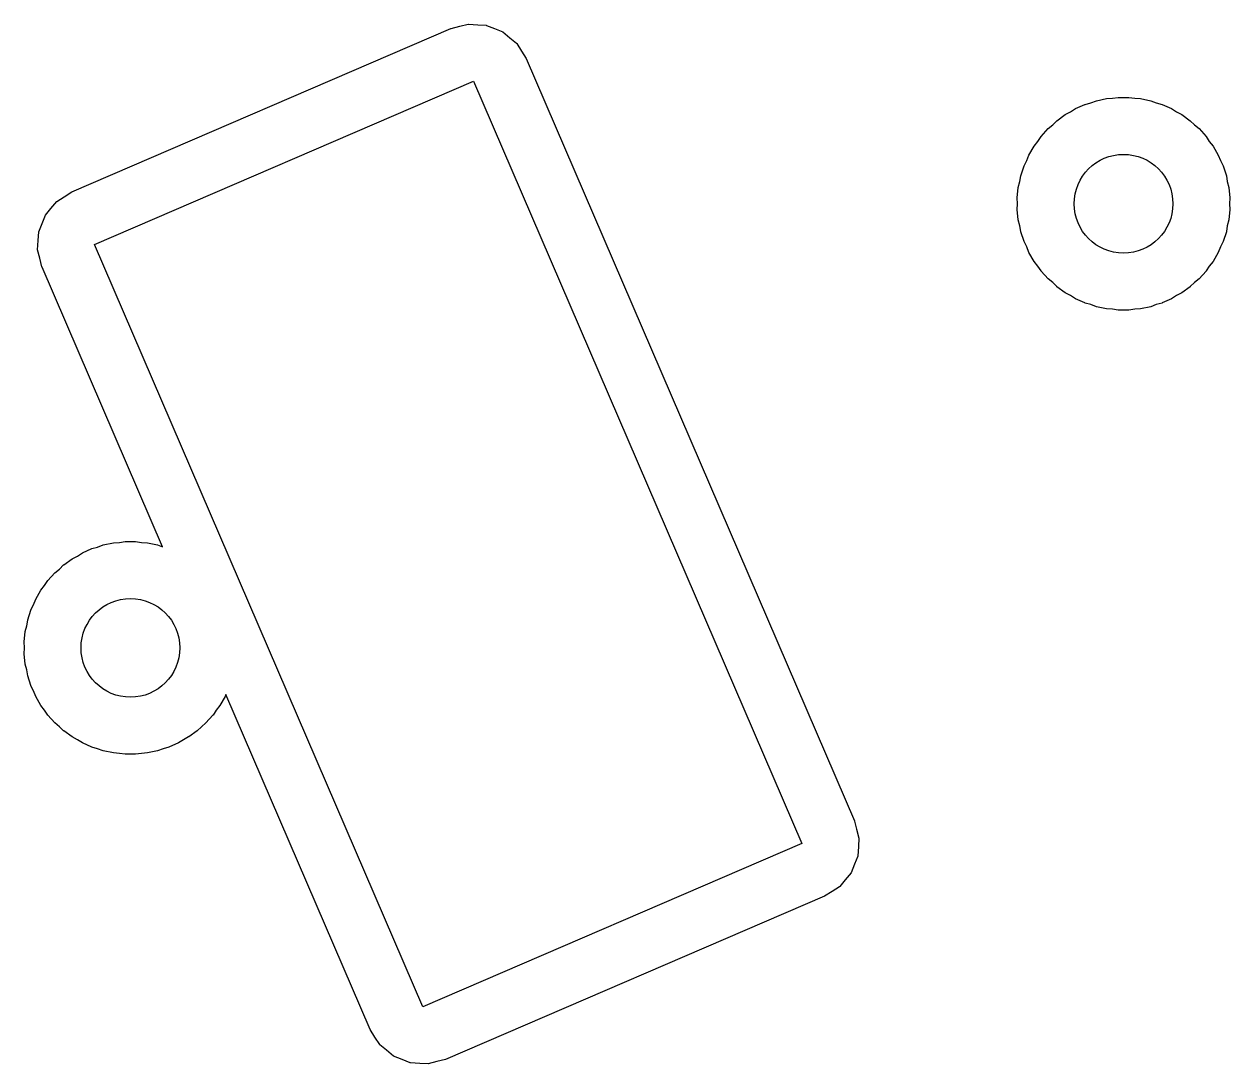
# Model space of a CAD drawing. Header units: feet. Extents: x -179 to 28, y -21 to 191.
# Drawn here: x -34.93 to -24.33, y 81.85 to 90.98 of the extents above; entities that cross this region are included whole.
import ezdxf

# ---------------------------------------------------------------- set-up
doc = ezdxf.new("R2010")
doc.units = ezdxf.units.FT
doc.layers.add('Obstructions', color=7, linetype='CONTINUOUS')
doc.layers.add('Setbacks', color=7, linetype='CONTINUOUS')

msp = doc.modelspace()

# ---------------------------------------------------------------- linework, layer by layer
at = {"layer": 'Obstructions', "color": 252}
for p, q in [((-34.315, 89.048), (-30.983, 90.484)), ((-30.983, 90.484), (-28.096, 83.782)), ((-31.429, 82.346), (-34.315, 89.048)), ((-28.096, 83.782), (-31.429, 82.346))]:
    msp.add_line(p, q, dxfattribs=at)
for centre in [(-25.269, 89.406), (-34, 85.502)]:
    msp.add_circle(centre, 0.434, dxfattribs=at)
at = {"layer": 'Setbacks', "color": 2}
for p, q in [((-31.181, 90.946), (-31.105, 90.966)), ((-31.105, 90.966), (-31.03, 90.985)), ((-31.03, 90.985), (-31.029, 90.985)), ((-31.029, 90.985), (-31.029, 90.985)), ((-31.029, 90.985), (-31.029, 90.985)), ((-31.029, 90.985), (-30.947, 90.979)), ((-30.947, 90.979), (-30.872, 90.975)), ((-30.872, 90.975), (-30.872, 90.975)), ((-30.872, 90.975), (-30.872, 90.975)), ((-30.872, 90.975), (-30.871, 90.974)), ((-30.871, 90.974), (-30.798, 90.945)), ((-34.514, 89.511), (-31.182, 90.946)), ((-31.182, 90.946), (-31.182, 90.946)), ((-31.182, 90.946), (-31.182, 90.946)), ((-31.182, 90.946), (-31.181, 90.946)), ((-30.798, 90.945), (-30.726, 90.917)), ((-30.726, 90.917), (-30.726, 90.916)), ((-30.726, 90.916), (-30.726, 90.916)), ((-30.726, 90.916), (-30.725, 90.916)), ((-30.725, 90.916), (-30.664, 90.865)), ((-30.664, 90.865), (-30.605, 90.816)), ((-30.605, 90.816), (-30.604, 90.816)), ((-30.604, 90.816), (-30.604, 90.816)), ((-30.604, 90.816), (-30.604, 90.815)), ((-30.604, 90.815), (-30.561, 90.747)), ((-30.561, 90.747), (-30.521, 90.683)), ((-30.521, 90.683), (-30.52, 90.683)), ((-30.52, 90.683), (-30.52, 90.683)), ((-30.52, 90.683), (-30.52, 90.683)), ((-30.52, 90.683), (-27.634, 83.981)), ((-25.507, 90.311), (-25.419, 90.33)), ((-25.419, 90.33), (-25.418, 90.33)), ((-25.418, 90.33), (-25.366, 90.333)), ((-25.366, 90.333), (-25.315, 90.341)), ((-25.315, 90.341), (-25.314, 90.341)), ((-25.314, 90.341), (-25.223, 90.341)), ((-25.223, 90.341), (-25.223, 90.341)), ((-25.223, 90.341), (-25.171, 90.333)), ((-25.171, 90.333), (-25.119, 90.33)), ((-25.119, 90.33), (-25.119, 90.33)), ((-25.119, 90.33), (-25.03, 90.311)), ((-25.781, 90.19), (-25.735, 90.213)), ((-25.735, 90.213), (-25.691, 90.242)), ((-25.691, 90.242), (-25.69, 90.242)), ((-25.69, 90.242), (-25.608, 90.279)), ((-25.608, 90.279), (-25.607, 90.279)), ((-25.607, 90.279), (-25.557, 90.292)), ((-25.557, 90.292), (-25.508, 90.311)), ((-25.508, 90.311), (-25.507, 90.311)), ((-25.03, 90.311), (-25.029, 90.311)), ((-25.029, 90.311), (-24.981, 90.292)), ((-24.981, 90.292), (-24.93, 90.279)), ((-24.93, 90.279), (-24.93, 90.279)), ((-24.93, 90.279), (-24.847, 90.242)), ((-24.847, 90.242), (-24.847, 90.242)), ((-24.847, 90.242), (-24.803, 90.213)), ((-24.803, 90.213), (-24.756, 90.19)), ((-25.892, 90.099), (-25.855, 90.136)), ((-25.855, 90.136), (-25.782, 90.189)), ((-25.855, 90.136), (-25.855, 90.136)), ((-25.782, 90.189), (-25.781, 90.19)), ((-24.756, 90.19), (-24.756, 90.189)), ((-24.756, 90.189), (-24.682, 90.136)), ((-24.682, 90.136), (-24.682, 90.136)), ((-24.682, 90.136), (-24.645, 90.099)), ((-25.994, 89.998), (-25.933, 90.066)), ((-25.933, 90.066), (-25.892, 90.099)), ((-25.933, 90.066), (-25.933, 90.066)), ((-24.645, 90.099), (-24.605, 90.066)), ((-24.605, 90.066), (-24.604, 90.066)), ((-24.604, 90.066), (-24.544, 89.998)), ((-26.101, 89.834), (-26.056, 89.913)), ((-26.056, 89.913), (-26.055, 89.913)), ((-26.055, 89.913), (-26.023, 89.954)), ((-26.023, 89.954), (-25.994, 89.998)), ((-25.994, 89.998), (-25.994, 89.998)), ((-24.544, 89.998), (-24.543, 89.998)), ((-24.543, 89.998), (-24.515, 89.954)), ((-24.515, 89.954), (-24.482, 89.913)), ((-24.482, 89.913), (-24.482, 89.913)), ((-24.482, 89.913), (-24.436, 89.834)), ((-26.12, 89.785), (-26.101, 89.834)), ((-26.101, 89.834), (-26.101, 89.834)), ((-24.436, 89.834), (-24.436, 89.834)), ((-24.436, 89.834), (-24.417, 89.785)), ((-26.172, 89.652), (-26.144, 89.738)), ((-26.144, 89.739), (-26.12, 89.785)), ((-26.144, 89.738), (-26.144, 89.739)), ((-24.417, 89.785), (-24.394, 89.739)), ((-24.394, 89.739), (-24.394, 89.738)), ((-24.394, 89.738), (-24.365, 89.652)), ((-26.194, 89.55), (-26.18, 89.6)), ((-26.18, 89.6), (-26.172, 89.651)), ((-26.172, 89.651), (-26.172, 89.652)), ((-24.365, 89.652), (-24.365, 89.651)), ((-24.365, 89.651), (-24.357, 89.6)), ((-24.357, 89.6), (-24.344, 89.55)), ((-34.582, 89.468), (-34.515, 89.51)), ((-34.515, 89.51), (-34.514, 89.511)), ((-26.203, 89.459), (-26.194, 89.549)), ((-26.194, 89.549), (-26.194, 89.55)), ((-24.344, 89.55), (-24.344, 89.549)), ((-24.344, 89.549), (-24.334, 89.459)), ((-34.748, 89.306), (-34.699, 89.364)), ((-34.699, 89.364), (-34.648, 89.426)), ((-34.648, 89.426), (-34.647, 89.426)), ((-34.647, 89.427), (-34.582, 89.468)), ((-34.647, 89.426), (-34.647, 89.427)), ((-34.647, 89.426), (-34.647, 89.426)), ((-26.203, 89.458), (-26.203, 89.459)), ((-26.201, 89.406), (-26.203, 89.458)), ((-26.203, 89.354), (-26.201, 89.406)), ((-24.334, 89.458), (-24.337, 89.406)), ((-24.337, 89.406), (-24.334, 89.354)), ((-24.334, 89.459), (-24.334, 89.458)), ((-34.777, 89.233), (-34.748, 89.305)), ((-34.748, 89.305), (-34.748, 89.306)), ((-34.748, 89.305), (-34.748, 89.305)), ((-34.748, 89.305), (-34.748, 89.305)), ((-26.194, 89.263), (-26.203, 89.354)), ((-26.203, 89.354), (-26.203, 89.354)), ((-26.18, 89.212), (-26.194, 89.263)), ((-26.194, 89.263), (-26.194, 89.263)), ((-24.344, 89.263), (-24.357, 89.212)), ((-24.334, 89.354), (-24.344, 89.263)), ((-24.344, 89.263), (-24.344, 89.263)), ((-24.334, 89.354), (-24.334, 89.354)), ((-34.811, 89.083), (-34.806, 89.158)), ((-34.806, 89.159), (-34.777, 89.233)), ((-34.806, 89.158), (-34.806, 89.159)), ((-34.806, 89.159), (-34.806, 89.159)), ((-34.806, 89.159), (-34.806, 89.159)), ((-26.172, 89.161), (-26.18, 89.212)), ((-26.172, 89.16), (-26.172, 89.161)), ((-26.144, 89.074), (-26.172, 89.16)), ((-24.365, 89.16), (-24.394, 89.074)), ((-24.357, 89.212), (-24.365, 89.161)), ((-24.365, 89.161), (-24.365, 89.16)), ((-34.816, 89.002), (-34.811, 89.083)), ((-26.12, 89.027), (-26.144, 89.074)), ((-26.144, 89.074), (-26.144, 89.074)), ((-24.394, 89.074), (-24.417, 89.027)), ((-24.394, 89.074), (-24.394, 89.074)), ((-34.816, 89.001), (-34.816, 89.002)), ((-34.816, 89.002), (-34.816, 89.002)), ((-34.816, 89.002), (-34.816, 89.002)), ((-34.797, 88.927), (-34.816, 89.001)), ((-26.101, 88.978), (-26.12, 89.027)), ((-26.056, 88.899), (-26.101, 88.978)), ((-26.101, 88.978), (-26.101, 88.978)), ((-24.436, 88.978), (-24.482, 88.899)), ((-24.417, 89.027), (-24.436, 88.978)), ((-24.436, 88.978), (-24.436, 88.978)), ((-34.778, 88.85), (-34.797, 88.927)), ((-34.777, 88.849), (-34.778, 88.85)), ((-33.719, 86.391), (-34.777, 88.849)), ((-34.777, 88.849), (-34.777, 88.849)), ((-34.777, 88.849), (-34.777, 88.849)), ((-26.055, 88.899), (-26.056, 88.899)), ((-26.023, 88.858), (-26.055, 88.899)), ((-25.994, 88.815), (-26.023, 88.858)), ((-24.515, 88.858), (-24.543, 88.815)), ((-24.482, 88.899), (-24.515, 88.858)), ((-24.482, 88.899), (-24.482, 88.899)), ((-25.994, 88.814), (-25.994, 88.815)), ((-25.933, 88.747), (-25.994, 88.814)), ((-25.892, 88.714), (-25.933, 88.747)), ((-25.933, 88.747), (-25.933, 88.747)), ((-24.605, 88.747), (-24.645, 88.714)), ((-24.604, 88.747), (-24.605, 88.747)), ((-24.544, 88.814), (-24.604, 88.747)), ((-24.543, 88.815), (-24.544, 88.814)), ((-25.855, 88.677), (-25.892, 88.714)), ((-25.855, 88.676), (-25.855, 88.677)), ((-25.782, 88.623), (-25.855, 88.676)), ((-25.781, 88.623), (-25.782, 88.623)), ((-25.735, 88.599), (-25.781, 88.623)), ((-24.756, 88.623), (-24.803, 88.599)), ((-24.682, 88.676), (-24.756, 88.623)), ((-24.756, 88.623), (-24.756, 88.623)), ((-24.645, 88.714), (-24.682, 88.677)), ((-24.682, 88.677), (-24.682, 88.676)), ((-25.691, 88.571), (-25.735, 88.599)), ((-25.69, 88.571), (-25.691, 88.571)), ((-25.608, 88.534), (-25.69, 88.571)), ((-25.607, 88.533), (-25.608, 88.534)), ((-25.557, 88.52), (-25.607, 88.533)), ((-25.508, 88.501), (-25.557, 88.52)), ((-24.981, 88.52), (-25.029, 88.501)), ((-24.93, 88.533), (-24.981, 88.52)), ((-24.847, 88.571), (-24.93, 88.534)), ((-24.93, 88.534), (-24.93, 88.533)), ((-24.803, 88.599), (-24.847, 88.571)), ((-24.847, 88.571), (-24.847, 88.571)), ((-25.507, 88.501), (-25.508, 88.501)), ((-25.419, 88.482), (-25.507, 88.501)), ((-25.418, 88.482), (-25.419, 88.482)), ((-25.366, 88.479), (-25.418, 88.482)), ((-25.315, 88.471), (-25.366, 88.479)), ((-25.314, 88.471), (-25.315, 88.471)), ((-25.223, 88.471), (-25.314, 88.471)), ((-25.171, 88.479), (-25.223, 88.471)), ((-25.223, 88.471), (-25.223, 88.471)), ((-25.119, 88.482), (-25.171, 88.479)), ((-25.03, 88.501), (-25.119, 88.482)), ((-25.119, 88.482), (-25.119, 88.482)), ((-25.029, 88.501), (-25.03, 88.501)), ((-34.288, 86.388), (-34.239, 86.407)), ((-34.239, 86.407), (-34.15, 86.426)), ((-34.239, 86.407), (-34.239, 86.407)), ((-34.15, 86.426), (-34.149, 86.426)), ((-34.149, 86.426), (-34.097, 86.429)), ((-34.097, 86.429), (-34.046, 86.437)), ((-34.046, 86.437), (-34.045, 86.437)), ((-34.045, 86.437), (-33.955, 86.437)), ((-33.955, 86.437), (-33.954, 86.437)), ((-33.954, 86.437), (-33.903, 86.429)), ((-33.903, 86.429), (-33.85, 86.426)), ((-33.85, 86.426), (-33.85, 86.426)), ((-33.85, 86.426), (-33.761, 86.407)), ((-33.761, 86.407), (-33.761, 86.407)), ((-33.761, 86.407), (-33.719, 86.391)), ((-34.512, 86.285), (-34.466, 86.309)), ((-34.466, 86.309), (-34.422, 86.337)), ((-34.422, 86.338), (-34.339, 86.375)), ((-34.422, 86.337), (-34.422, 86.338)), ((-34.339, 86.375), (-34.338, 86.375)), ((-34.338, 86.375), (-34.288, 86.388)), ((-34.664, 86.162), (-34.624, 86.195)), ((-34.624, 86.195), (-34.587, 86.231)), ((-34.587, 86.231), (-34.586, 86.232)), ((-34.586, 86.232), (-34.513, 86.285)), ((-34.513, 86.285), (-34.512, 86.285)), ((-34.754, 86.05), (-34.725, 86.093)), ((-34.725, 86.094), (-34.664, 86.161)), ((-34.725, 86.093), (-34.725, 86.094)), ((-34.664, 86.161), (-34.664, 86.162)), ((-34.832, 85.93), (-34.787, 86.009)), ((-34.787, 86.009), (-34.754, 86.05)), ((-34.787, 86.009), (-34.787, 86.009)), ((-34.875, 85.835), (-34.851, 85.881)), ((-34.851, 85.881), (-34.833, 85.93)), ((-34.833, 85.93), (-34.832, 85.93)), ((-34.903, 85.748), (-34.875, 85.834)), ((-34.875, 85.834), (-34.875, 85.835)), ((-34.925, 85.645), (-34.912, 85.696)), ((-34.912, 85.696), (-34.903, 85.747)), ((-34.903, 85.747), (-34.903, 85.748)), ((-34.935, 85.555), (-34.925, 85.645)), ((-34.935, 85.554), (-34.935, 85.555)), ((-34.932, 85.502), (-34.935, 85.554)), ((-34.925, 85.645), (-34.925, 85.645)), ((-34.935, 85.45), (-34.932, 85.502)), ((-34.935, 85.449), (-34.935, 85.45)), ((-34.925, 85.359), (-34.935, 85.449)), ((-34.912, 85.308), (-34.925, 85.359)), ((-34.925, 85.359), (-34.925, 85.359)), ((-34.903, 85.257), (-34.912, 85.308)), ((-34.903, 85.256), (-34.903, 85.257)), ((-34.875, 85.17), (-34.903, 85.256)), ((-34.875, 85.169), (-34.875, 85.17)), ((-34.851, 85.123), (-34.875, 85.169)), ((-34.833, 85.074), (-34.851, 85.123)), ((-34.832, 85.074), (-34.833, 85.074)), ((-34.787, 84.995), (-34.832, 85.074)), ((-33.168, 85.074), (-33.213, 84.995)), ((-33.167, 85.074), (-33.168, 85.074)), ((-33.16, 85.093), (-33.167, 85.074)), ((-31.891, 82.147), (-33.16, 85.093)), ((-34.754, 84.954), (-34.787, 84.995)), ((-34.787, 84.995), (-34.787, 84.995)), ((-34.725, 84.91), (-34.754, 84.954)), ((-34.664, 84.843), (-34.725, 84.91)), ((-34.725, 84.91), (-34.725, 84.91)), ((-33.275, 84.91), (-33.336, 84.843)), ((-33.274, 84.91), (-33.275, 84.91)), ((-33.246, 84.954), (-33.274, 84.91)), ((-33.213, 84.995), (-33.246, 84.954)), ((-33.213, 84.995), (-33.213, 84.995)), ((-34.664, 84.842), (-34.664, 84.843)), ((-34.624, 84.809), (-34.664, 84.842)), ((-34.587, 84.773), (-34.624, 84.809)), ((-33.376, 84.809), (-33.413, 84.773)), ((-33.336, 84.842), (-33.376, 84.809)), ((-33.336, 84.843), (-33.336, 84.842)), ((-34.586, 84.772), (-34.587, 84.773)), ((-34.513, 84.719), (-34.586, 84.772)), ((-34.512, 84.719), (-34.513, 84.719)), ((-34.466, 84.695), (-34.512, 84.719)), ((-33.488, 84.719), (-33.534, 84.695)), ((-33.487, 84.719), (-33.488, 84.719)), ((-33.414, 84.772), (-33.487, 84.719)), ((-33.413, 84.773), (-33.414, 84.772)), ((-34.422, 84.667), (-34.466, 84.695)), ((-34.422, 84.666), (-34.422, 84.667)), ((-34.339, 84.629), (-34.422, 84.666)), ((-34.338, 84.629), (-34.339, 84.629)), ((-34.288, 84.616), (-34.338, 84.629)), ((-34.239, 84.597), (-34.288, 84.616)), ((-34.15, 84.578), (-34.239, 84.597)), ((-34.239, 84.597), (-34.239, 84.597)), ((-33.761, 84.597), (-33.85, 84.578)), ((-33.712, 84.616), (-33.761, 84.597)), ((-33.761, 84.597), (-33.761, 84.597)), ((-33.662, 84.629), (-33.712, 84.616)), ((-33.661, 84.629), (-33.662, 84.629)), ((-33.578, 84.666), (-33.661, 84.629)), ((-33.534, 84.695), (-33.578, 84.667)), ((-33.578, 84.667), (-33.578, 84.666)), ((-34.149, 84.578), (-34.15, 84.578)), ((-34.097, 84.575), (-34.149, 84.578)), ((-34.046, 84.567), (-34.097, 84.575)), ((-34.045, 84.567), (-34.046, 84.567)), ((-33.955, 84.567), (-34.045, 84.567)), ((-33.954, 84.567), (-33.955, 84.567)), ((-33.903, 84.575), (-33.954, 84.567)), ((-33.85, 84.578), (-33.903, 84.575)), ((-33.85, 84.578), (-33.85, 84.578)), ((-27.634, 83.981), (-27.634, 83.981)), ((-27.634, 83.981), (-27.634, 83.981)), ((-27.634, 83.981), (-27.634, 83.98)), ((-27.634, 83.98), (-27.616, 83.908)), ((-27.616, 83.908), (-27.595, 83.829)), ((-27.6, 83.755), (-27.605, 83.672)), ((-27.595, 83.828), (-27.6, 83.755)), ((-27.595, 83.829), (-27.595, 83.828)), ((-27.595, 83.828), (-27.595, 83.828)), ((-27.595, 83.828), (-27.595, 83.828)), ((-27.606, 83.671), (-27.633, 83.601)), ((-27.605, 83.672), (-27.606, 83.671)), ((-27.606, 83.671), (-27.606, 83.671)), ((-27.606, 83.671), (-27.606, 83.671)), ((-27.633, 83.601), (-27.663, 83.525)), ((-27.715, 83.463), (-27.764, 83.404)), ((-27.664, 83.524), (-27.715, 83.463)), ((-27.663, 83.525), (-27.664, 83.525)), ((-27.664, 83.525), (-27.664, 83.525)), ((-27.664, 83.525), (-27.664, 83.524)), ((-27.831, 83.361), (-27.897, 83.32)), ((-27.765, 83.403), (-27.831, 83.361)), ((-27.764, 83.404), (-27.765, 83.403)), ((-27.764, 83.404), (-27.764, 83.404)), ((-27.764, 83.404), (-27.764, 83.404)), ((-27.897, 83.32), (-31.23, 81.884)), ((-27.897, 83.32), (-27.897, 83.32)), ((-31.85, 82.081), (-31.891, 82.147)), ((-31.891, 82.147), (-31.891, 82.147)), ((-31.807, 82.015), (-31.85, 82.081)), ((-31.807, 82.014), (-31.807, 82.015)), ((-31.748, 81.965), (-31.807, 82.014)), ((-31.807, 82.014), (-31.807, 82.014)), ((-31.807, 82.014), (-31.807, 82.014)), ((-31.686, 81.914), (-31.748, 81.965)), ((-31.686, 81.913), (-31.686, 81.914)), ((-31.686, 81.914), (-31.686, 81.914)), ((-31.686, 81.914), (-31.686, 81.914)), ((-31.61, 81.883), (-31.686, 81.913)), ((-31.54, 81.856), (-31.61, 81.883)), ((-31.539, 81.855), (-31.54, 81.856)), ((-31.54, 81.856), (-31.54, 81.856)), ((-31.54, 81.856), (-31.54, 81.856)), ((-31.456, 81.85), (-31.539, 81.855)), ((-31.383, 81.845), (-31.456, 81.85)), ((-31.382, 81.845), (-31.383, 81.845)), ((-31.383, 81.845), (-31.383, 81.845)), ((-31.383, 81.845), (-31.383, 81.845)), ((-31.305, 81.865), (-31.382, 81.845)), ((-31.23, 81.884), (-31.305, 81.865)), ((-31.23, 81.884), (-31.23, 81.884)), ((-31.23, 81.884), (-31.23, 81.884))]:
    msp.add_line(p, q, dxfattribs=at)

doc.saveas('drawing.dxf')
